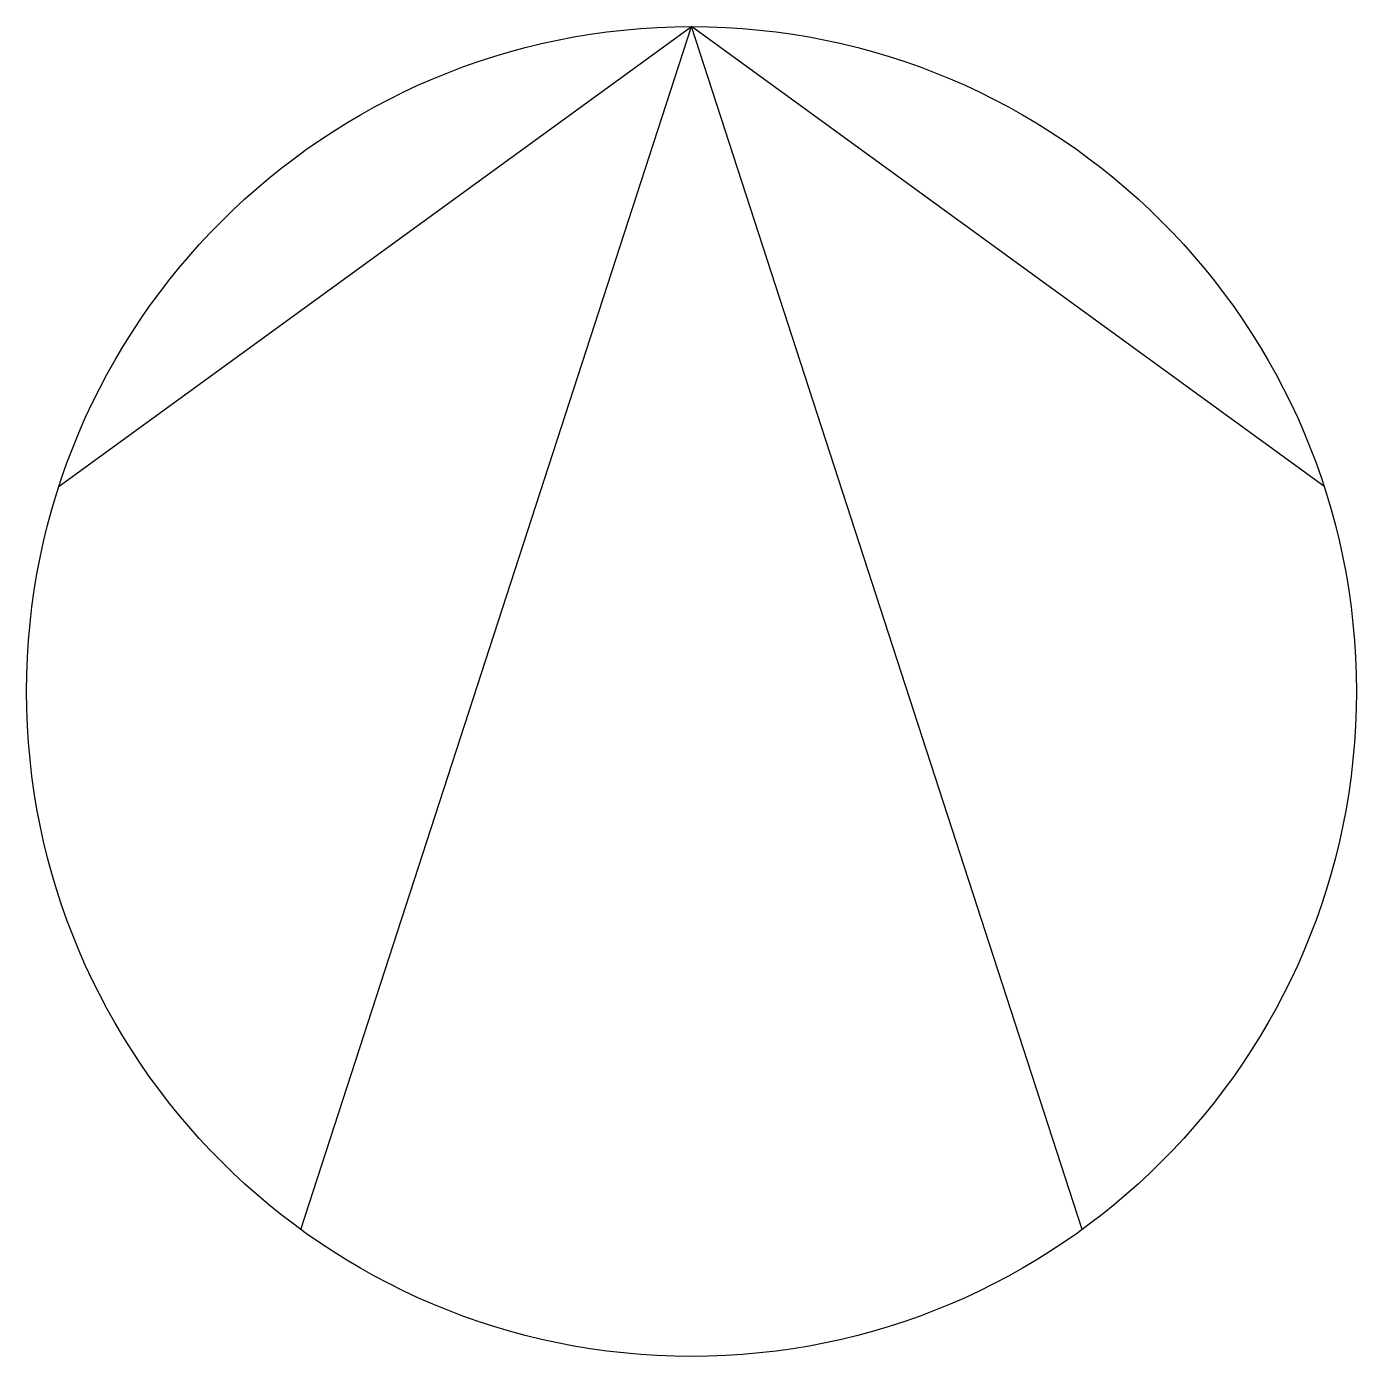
# Model space of a CAD drawing. Header units: metres. Extents: x -100 to 100, y -100 to 100.
import ezdxf

# ---------------------------------------------------------------- set-up
doc = ezdxf.new("R2010")
doc.units = ezdxf.units.M

msp = doc.modelspace()

# ---------------------------------------------------------------- linework, layer by layer
at = {"true_color": 0x552552}
for p in [(-95.11, 30.9), (-58.78, -80.9), (0, 100), (95.11, 30.9), (58.78, -80.9)]:
    msp.add_line(p, (0, 100), dxfattribs=at)
msp.add_circle((0, 0), 100)

doc.saveas('drawing.dxf')
